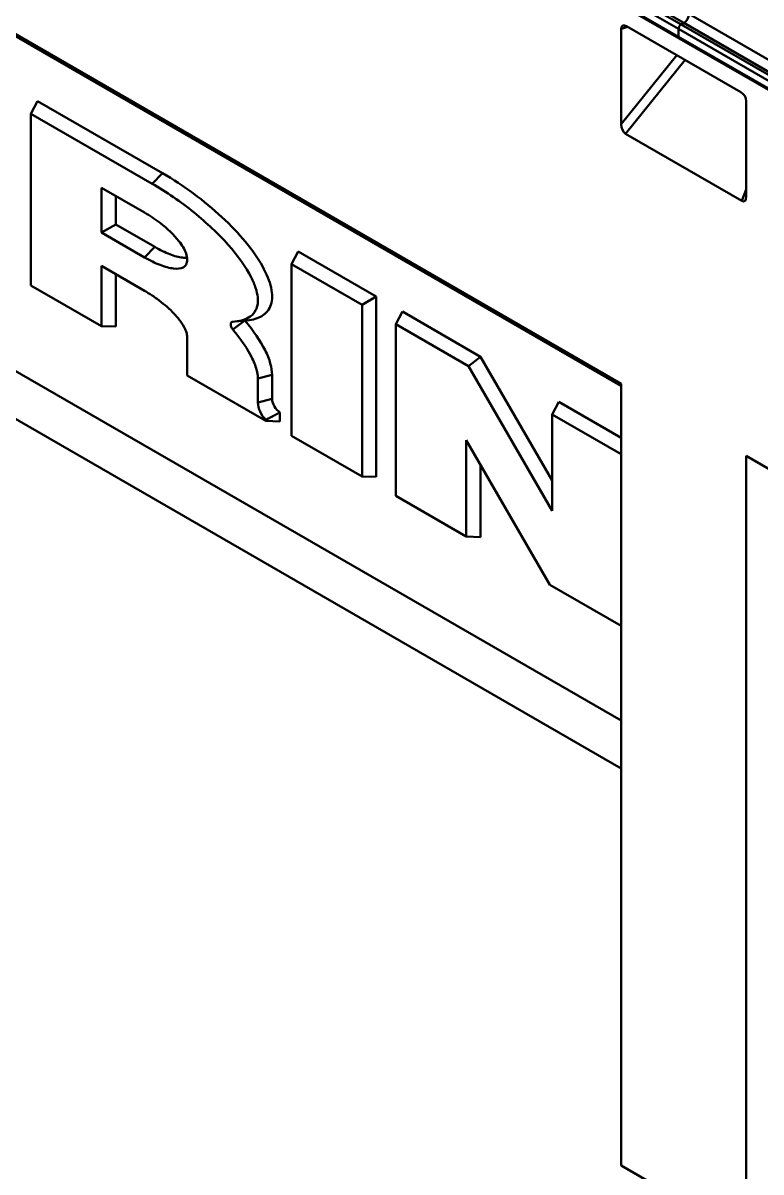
# Model space of a CAD drawing. Header units: millimetres. Extents: x 0 to 2219, y -32 to 1188.
# Drawn here: x 154.9 to 194.9, y 131.4 to 193.8 of the extents above; entities that cross this region are included whole.
import ezdxf

# ---------------------------------------------------------------- set-up
doc = ezdxf.new("R2010")
doc.units = ezdxf.units.MM
doc.header["$LTSCALE"] = 2
doc.layers.add('Sichtbar (ISO)', color=7, linetype='Continuous', lineweight=50)
doc.layers.add('Sichtbar schmal (ISO)', color=7, linetype='Continuous', lineweight=50)

msp = doc.modelspace()

# ---------------------------------------------------------------- linework, layer by layer
at = {"layer": 'Sichtbar (ISO)'}
for p, q in [((49.0914, 274.6433), (190.5127, 192.9936)), ((117.7807, 214.4098), (187.36, 174.2381)), ((187.36, 188.3326), (187.36, 193.5074)), ((187.6529, 193.665), (193.8554, 190.0839)), ((190.4713, 193.0852), (190.4713, 193.5074)), ((190.4713, 193.5074), (190.4713, 193.0852)), ((190.6127, 193.7524), (190.7542, 193.834)), ((190.7542, 193.834), (190.6127, 193.7524)), ((123.1042, 193.0467), (187.36, 155.9486)), ((190.5127, 192.9936), (331.9341, 111.344)), ((155.6817, 189.5883), (155.3219, 188.905)), ((155.6817, 189.5883), (162.4699, 185.6691)), ((194.1483, 189.5883), (194.1483, 184.4134)), ((155.3219, 179.5826), (155.3219, 188.905)), ((155.3219, 188.905), (161.9042, 185.1047)), ((193.909, 184.1742), (187.5993, 187.8171)), ((159.1527, 182.4475), (159.1527, 184.8826)), ((159.1527, 184.8826), (161.4799, 183.539)), ((159.9243, 184.4371), (159.9243, 182.893)), ((159.9243, 182.893), (159.1527, 182.4475)), ((159.9243, 182.893), (162.0456, 181.6682)), ((161.4799, 181.1039), (159.1527, 182.4475)), ((169.8238, 181.4233), (169.464, 180.7401)), ((169.8238, 181.4233), (174.0664, 178.9738)), ((139.74, 180.8293), (187.36, 153.3358)), ((161.4799, 179.2932), (159.1527, 180.6368)), ((159.1527, 180.6368), (159.1527, 177.3708)), ((169.464, 171.4176), (169.464, 180.7401)), ((169.464, 180.7401), (173.2949, 178.5283)), ((159.9243, 180.1913), (159.9243, 177.3408)), ((159.1527, 177.3708), (155.3219, 179.5826)), ((174.0664, 178.9738), (173.2949, 178.5283)), ((173.2949, 178.5283), (173.2949, 169.2059)), ((174.0664, 178.9738), (174.0664, 169.1758)), ((175.4806, 178.1573), (175.1209, 177.4741)), ((175.4806, 178.1573), (179.7233, 175.7078)), ((159.9243, 177.3408), (159.1527, 177.3708)), ((167.0585, 177.68), (166.3896, 177.6187)), ((175.1209, 177.4741), (179.0723, 175.1927)), ((175.1209, 168.1516), (175.1209, 177.4741)), ((163.8071, 174.6836), (163.8071, 176.732)), ((179.7233, 175.7078), (179.0723, 175.1927)), ((179.7233, 175.7078), (183.6061, 168.9825)), ((179.0723, 175.1927), (183.6061, 167.3399)), ((168.0623, 172.2269), (163.8071, 174.6836)), ((167.638, 174.5203), (167.638, 173.2139)), ((168.4096, 174.728), (168.4096, 173.4216)), ((187.36, 131.7803), (187.36, 174.2381)), ((183.9659, 173.2583), (183.6061, 172.5751)), ((183.9659, 173.2583), (187.36, 171.2987)), ((168.0623, 172.2812), (168.0623, 172.2269)), ((168.8338, 172.6868), (168.8338, 172.1969)), ((183.6061, 167.3399), (183.6061, 172.5751)), ((183.6061, 172.5751), (187.36, 170.4078)), ((168.8338, 172.1969), (168.0623, 172.2269)), ((173.2949, 169.2059), (169.464, 171.4176)), ((183.4855, 163.3223), (178.9517, 171.1751)), ((178.9517, 171.1751), (178.9517, 165.9399)), ((179.7233, 169.8387), (179.7233, 165.9099)), ((194.1483, 170.3189), (263.7276, 130.1473)), ((194.1483, 127.8611), (194.1483, 170.3189)), ((174.0664, 169.1758), (173.2949, 169.2059)), ((178.9517, 165.9399), (175.1209, 168.1516)), ((179.7233, 165.9099), (178.9517, 165.9399)), ((187.36, 161.0853), (183.4855, 163.3223)), ((187.36, 131.7803), (194.1483, 127.8611))]:
    msp.add_line(p, q, dxfattribs=at)
for centre, major_axis, ratio, start_param, end_param in [((190.7542, 194.1606), (0.2, 0.3464), 0.5773503, 3.9269908, 5.4977871), ((187.6529, 193.3384), (-0.2141, 0.3464), 0.5766575, 5.4631674, 7.0339637), ((190.6127, 193.5891), (0.1, 0.1732), 0.5773503, 0.7853982, 2.3561945), ((190.6127, 193.5891), (-0.1, -0.1732), 0.5773503, 3.9269908, 5.4977871), ((190.6127, 193.1668), (-0.1, -0.1732), 0.5773503, 5.4977871, 6.2831853), ((190.6127, 193.1668), (-0.1, -0.1732), 0.5773503, 5.4977871, 6.2831853), ((193.8554, 189.7573), (0.2141, -0.3464), 0.5766575, 0.7507784, 2.3215747), ((187.6529, 188.2481), (-0.0859, 0.4589), 0.6100176, 1.2730439, 2.6597902), ((193.8554, 184.667), (0.1809, -0.5137), 0.4482306, 5.8013829, 7.1881292), ((166.3681, 177.3447), (-0.1456, 0.2522), 0.5773503, 5.9948561, 8.1495702), ((168.2682, 172.8501), (0.4456, -0.7718), 0.5773503, 3.9269908, 5.1649429), ((168.8338, 173.1767), (0.3, -0.5196), 0.5773503, 3.9269908, 5.4977871)]:
    msp.add_ellipse(centre, major_axis=major_axis, ratio=ratio, start_param=start_param, end_param=end_param, dxfattribs=at)
for points, knots in [([(162.4699, 185.6691), (163.0369, 185.3417), (164.1709, 184.5971), (165.7334, 183.3014), (167.03, 181.9325), (167.9552, 180.6019), (168.4334, 179.4181), (168.4259, 178.4775), (167.9517, 177.8801), (167.3777, 177.7094), (167.0585, 177.6801)], [1.5707963, 1.5707963, 1.5707963, 1.5707963, 1.8571952, 2.143594, 2.4299929, 2.7163917, 3.0027905, 3.2891894, 3.5755882, 3.8295623, 3.8295623, 3.8295623, 3.8295623]), ([(161.9042, 185.1047), (162.6822, 184.6555), (163.46, 184.1198), (164.866, 182.9815), (165.4978, 182.3819), (166.5708, 181.171), (166.9983, 180.5615), (167.3751, 179.8199), (167.4575, 179.6234), (167.5766, 179.2585), (167.6135, 179.0902), (167.6451, 178.7771), (167.6395, 178.6347), (167.5858, 178.3718), (167.5373, 178.2515), (167.3832, 178.0208), (167.2698, 177.9149), (166.9075, 177.7037), (166.6187, 177.6275), (166.27, 177.6104)], [1.5707963, 1.5707963, 1.5707963, 1.5707963, 1.9703582, 1.9703582, 2.3573263, 2.3573263, 2.7650746, 2.7650746, 2.9239676, 2.9239676, 3.0828606, 3.0828606, 3.2417536, 3.2417536, 3.4006466, 3.4006466, 3.5841652, 3.5841652, 3.8619871, 3.8619871, 3.8619871, 3.8619871]), ([(161.4799, 183.539), (161.7684, 183.3724), (162.4899, 182.8893), (163.085, 182.3259), (163.5258, 181.7667), (163.7373, 181.4268), (163.8299, 180.9647), (163.7613, 180.6975), (163.5385, 180.4971), (163.0912, 180.4557), (162.3452, 180.6573), (161.7684, 180.9374), (161.4799, 181.1039)], [-1.5707963, -1.5707963, -1.5707963, -1.5707963, -1.1780972, -0.5890486, -0.5890486, -0.1963495, 0, 0.1963495, 0.3926991, 0.7853982, 1.1780972, 1.5707963, 1.5707963, 1.5707963, 1.5707963]), ([(162.0456, 181.6682), (162.3233, 181.5079), (162.8785, 181.2384), (163.4622, 181.0815), (163.7249, 181.0768), (163.7997, 181.0845)], [-1.57079633, -1.57079633, -1.57079633, -1.57079633, -1.17809725, -0.78539816, -0.5970701, -0.5970701, -0.5970701, -0.5970701]), ([(163.8071, 176.732), (163.8071, 176.8039), (163.7962, 176.8819), (163.7559, 177.0405), (163.7266, 177.1212), (163.621, 177.3557), (163.5269, 177.508), (163.2964, 177.8189), (163.1574, 177.9779), (162.7577, 178.3813), (162.4722, 178.6235), (162.0782, 178.9105), (161.9883, 178.9732), (161.7597, 179.1255), (161.6198, 179.2124), (161.4799, 179.2932)], [0, 0, 0, 0, 0.136966, 0.136966, 0.2739319, 0.2739319, 0.5392298, 0.5392298, 0.8187742, 0.8187742, 1.2545102, 1.2545102, 1.380327, 1.380327, 1.5707963, 1.5707963, 1.5707963, 1.5707963]), ([(166.9359, 177.6688), (167.4069, 177.1067), (167.9647, 176.2856), (168.3454, 175.3325), (168.4096, 174.9172), (168.4096, 174.728)], [2.44719586, 2.44719586, 2.44719586, 2.44719586, 2.794136, 2.96786433, 3.14159265, 3.14159265, 3.14159265, 3.14159265]), ([(166.2713, 177.1908), (166.4297, 177.0019), (166.5757, 176.8156), (166.8366, 176.4579), (166.9522, 176.2861), (167.1621, 175.9455), (167.2549, 175.7773), (167.4532, 175.3683), (167.5367, 175.1399), (167.5995, 174.875), (167.6107, 174.8175), (167.6317, 174.6773), (167.638, 174.597), (167.638, 174.5203)], [2.44667935, 2.44667935, 2.44667935, 2.44667935, 2.56786562, 2.56786562, 2.68523224, 2.68523224, 2.80890141, 2.80890141, 3.00166907, 3.00166907, 3.05732985, 3.05732985, 3.14159265, 3.14159265, 3.14159265, 3.14159265])]:
    msp.add_open_spline(points, degree=3, knots=knots, dxfattribs=at)
msp.add_open_spline([(168.8338, 172.6868), (168.5129, 172.5015), (168.0623, 172.2812)], degree=2, dxfattribs=at)
at = {"layer": 'Sichtbar schmal (ISO)'}
for p, q in [((190.6127, 193.7524), (49.1914, 275.402)), ((49.3328, 275.4837), (190.7542, 193.834)), ((49.05, 275.1571), (190.4713, 193.5074)), ((190.4713, 193.0852), (49.05, 274.7348)), ((123.1042, 211.2296), (187.36, 174.1314)), ((191.037, 194.3239), (332.4583, 112.6743)), ((187.7187, 193.627), (187.36, 193.5074)), ((190.4713, 193.5074), (331.8927, 111.8578)), ((332.0341, 112.1027), (190.6127, 193.7524)), ((190.7542, 193.834), (332.1755, 112.1844)), ((331.8927, 111.4355), (190.4713, 193.0852)), ((187.36, 188.3326), (190.3805, 192.0902)), ((190.8269, 191.8324), (187.5993, 187.8171)), ((162.4699, 185.6691), (161.9042, 185.1047)), ((193.909, 184.1742), (194.1483, 184.7908)), ((162.0456, 181.6682), (161.4799, 181.1039)), ((166.9296, 177.6682), (166.2713, 177.1908)), ((168.4096, 174.728), (167.638, 174.5203)), ((168.4096, 173.4216), (167.638, 173.2139))]:
    msp.add_line(p, q, dxfattribs=at)

doc.saveas('drawing.dxf')
